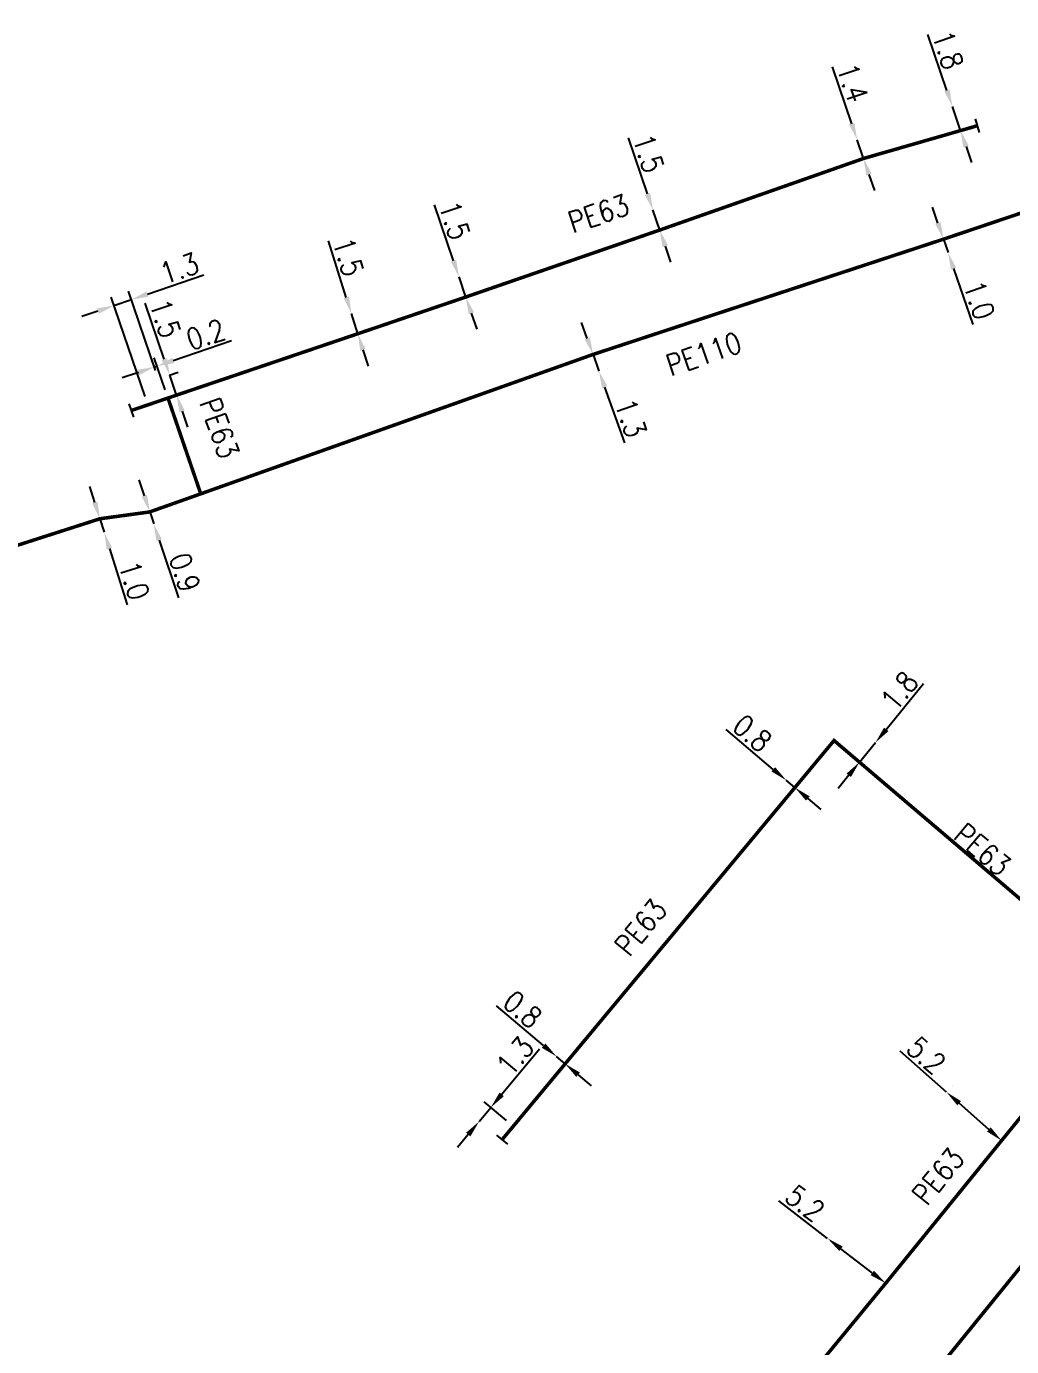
# Model space of a CAD drawing. Header units: millimetres. Extents: x 101000 to 102000, y 121011 to 122007.
# Drawn here: x 101464.2 to 101534, y 121221.8 to 121315.2 of the extents above; entities that cross this region are included whole.
import ezdxf
from ezdxf.enums import TextEntityAlignment as Align

# ---------------------------------------------------------------- set-up
doc = ezdxf.new("R2010")
doc.units = ezdxf.units.MM
doc.header["$PDMODE"] = 34
doc.linetypes.add('L_25_PE', pattern=[2000, 1000, 1000])
doc.layers.get('0').update_dxf_attribs({"linetype": 'CONTINUOUS'})
doc.layers.get('Defpoints').update_dxf_attribs({"linetype": 'CONTINUOUS'})
doc.layers.add('L_150', color=1, linetype='CONTINUOUS')
doc.layers.add('L_340', color=7, linetype='CONTINUOUS')
doc.styles.add('G_ROMANS', font='ROMANS.SHX', dxfattribs={"width": 0.75})
doc.styles.get("Standard").update_dxf_attribs({"font": 'romans.shx', "width": 0.85})
doc.dimstyles.get("Standard").update_dxf_attribs({"dimtxt": 1.5, "dimasz": 1.2, "dimexe": 0.625, "dimexo": 0.625, "dimgap": 0.25, "dimtad": 1, "dimdec": 1, "dimzin": 0, "dimdsep": 46, "dimtxsty": 'Standard', "dimcen": -0.5, "dimadec": 0, "dimazin": 0, "dimtfac": 1, "dimtdec": 1, "dimtmove": 0, "dimatfit": 3, "dimfxl": 0, "dimtolj": 1, "dimtzin": 0, "dimarcsym": 0})

# ---------------------------------------------------------------- blocks, each defined once
blk = doc.blocks.new('*D607')
at = {"layer": 'Defpoints', "color": 0, "linetype": 'Continuous', "transparency": 16777216}
for p in [(101469.427, 121280.386), (101469.729, 121279.433), (101469.729, 121279.433)]:
    blk.add_point(p, dxfattribs=at)
at = {"layer": 'L_150', "color": 0, "linetype": 'Continuous', "lineweight": -2, "transparency": 16777216}
for p, q in [((101469.065, 121281.53), (101468.703, 121282.675)), ((101469.427, 121280.386), (101469.729, 121279.433)), ((101470.091, 121278.289), (101471.355, 121274.295))]:
    blk.add_line(p, q, dxfattribs=at)
at = {"layer": 'L_150', "color": 0, "linetype": 'Continuous', "transparency": 16777216}
for points in [[(101469.256, 121281.591), (101468.874, 121281.47), (101469.427, 121280.386)], [(101470.282, 121278.349), (101469.9, 121278.229), (101469.729, 121279.433)]]:
    blk.add_solid(points, dxfattribs=at)
at = {"layer": 'L_150', "color": 0, "linetype": 'Continuous', "transparency": 16777216, "insert": (101471.858, 121276.022), "char_height": 1.5, "attachment_point": 5, "rotation": 287.56356}
blk.add_mtext('\\A1;1.0', dxfattribs=at)
blk = doc.blocks.new('*D608')
at = {"layer": 'Defpoints', "color": 0, "linetype": 'Continuous', "transparency": 16777216}
for p in [(101472.953, 121280.869), (101473.237, 121280.015), (101473.237, 121280.015)]:
    blk.add_point(p, dxfattribs=at)
at = {"layer": 'L_150', "color": 0, "linetype": 'Continuous', "lineweight": -2, "transparency": 16777216}
for p, q in [((101472.573, 121282.007), (101472.194, 121283.146)), ((101472.953, 121280.869), (101473.237, 121280.015)), ((101473.616, 121278.876), (101474.978, 121274.787))]:
    blk.add_line(p, q, dxfattribs=at)
at = {"layer": 'L_150', "color": 0, "linetype": 'Continuous', "transparency": 16777216}
for points in [[(101472.763, 121282.071), (101472.384, 121281.944), (101472.953, 121280.869)], [(101473.806, 121278.94), (101473.426, 121278.813), (101473.237, 121280.015)]]:
    blk.add_solid(points, dxfattribs=at)
at = {"layer": 'L_150', "color": 0, "linetype": 'Continuous', "transparency": 16777216, "insert": (101475.435, 121276.578), "char_height": 1.5, "attachment_point": 5, "rotation": 288.41862}
blk.add_mtext('\\A1;0.9', dxfattribs=at)
blk = doc.blocks.new('*D609')
at = {"layer": 'Defpoints', "color": 0, "linetype": 'Continuous', "transparency": 16777216}
for p in [(101487.239, 121294.915), (101487.239, 121294.915), (101487.692, 121293.485)]:
    blk.add_point(p, dxfattribs=at)
at = {"layer": 'L_150', "color": 0, "linetype": 'Continuous', "lineweight": -2, "transparency": 16777216}
for p, q in [((101486.876, 121296.059), (101485.611, 121300.052)), ((101487.692, 121293.485), (101487.239, 121294.915)), ((101488.055, 121292.341), (101488.417, 121291.197))]:
    blk.add_line(p, q, dxfattribs=at)
at = {"layer": 'L_150', "color": 0, "linetype": 'Continuous', "transparency": 16777216}
for points in [[(101487.067, 121296.119), (101486.686, 121295.998), (101487.239, 121294.915)], [(101488.245, 121292.402), (101487.864, 121292.281), (101487.692, 121293.485)]]:
    blk.add_solid(points, dxfattribs=at)
at = {"layer": 'L_150', "color": 0, "linetype": 'Continuous', "transparency": 16777216, "insert": (101487.016, 121298.93), "char_height": 1.5, "attachment_point": 5, "rotation": 287.58649}
blk.add_mtext('\\A1;1.5', dxfattribs=at)
blk = doc.blocks.new('*D610')
at = {"layer": 'Defpoints', "color": 0, "linetype": 'Continuous', "transparency": 16777216}
for p in [(101494.86, 121297.505), (101494.86, 121297.505), (101495.343, 121296.085)]:
    blk.add_point(p, dxfattribs=at)
at = {"layer": 'L_150', "color": 0, "linetype": 'Continuous', "lineweight": -2, "transparency": 16777216}
for p, q in [((101494.473, 121298.641), (101493.123, 121302.607)), ((101495.343, 121296.085), (101494.86, 121297.505)), ((101495.73, 121294.949), (101496.117, 121293.813))]:
    blk.add_line(p, q, dxfattribs=at)
at = {"layer": 'L_150', "color": 0, "linetype": 'Continuous', "transparency": 16777216}
for points in [[(101494.663, 121298.705), (101494.284, 121298.577), (101494.86, 121297.505)], [(101495.919, 121295.013), (101495.541, 121294.885), (101495.343, 121296.085)]]:
    blk.add_solid(points, dxfattribs=at)
at = {"layer": 'L_150', "color": 0, "linetype": 'Continuous', "transparency": 16777216, "insert": (101494.552, 121301.514), "char_height": 1.5, "attachment_point": 5, "rotation": 288.79836}
blk.add_mtext('\\A1;1.5', dxfattribs=at)
blk = doc.blocks.new('*D611')
at = {"layer": 'Defpoints', "color": 0, "linetype": 'Continuous', "transparency": 16777216}
for p in [(101508.595, 121302.246), (101508.595, 121302.246), (101509.078, 121300.826)]:
    blk.add_point(p, dxfattribs=at)
at = {"layer": 'L_150', "color": 0, "linetype": 'Continuous', "lineweight": -2, "transparency": 16777216}
for p, q in [((101508.208, 121303.382), (101506.858, 121307.348)), ((101509.078, 121300.826), (101508.595, 121302.246)), ((101509.465, 121299.69), (101509.852, 121298.554))]:
    blk.add_line(p, q, dxfattribs=at)
at = {"layer": 'L_150', "color": 0, "linetype": 'Continuous', "transparency": 16777216}
for points in [[(101508.398, 121303.446), (101508.019, 121303.318), (101508.595, 121302.246)], [(101509.654, 121299.754), (101509.276, 121299.626), (101509.078, 121300.826)]]:
    blk.add_solid(points, dxfattribs=at)
at = {"layer": 'L_150', "color": 0, "linetype": 'Continuous', "transparency": 16777216, "insert": (101508.287, 121306.255), "char_height": 1.5, "attachment_point": 5, "rotation": 288.79891}
blk.add_mtext('\\A1;1.5', dxfattribs=at)
blk = doc.blocks.new('*D612')
at = {"layer": 'Defpoints', "color": 0, "linetype": 'Continuous', "transparency": 16777216}
for p in [(101523.062, 121307.217), (101523.062, 121307.217), (101523.512, 121305.892)]:
    blk.add_point(p, dxfattribs=at)
at = {"layer": 'L_150', "color": 0, "linetype": 'Continuous', "lineweight": -2, "transparency": 16777216}
for p, q in [((101522.675, 121308.354), (101521.307, 121312.377)), ((101523.512, 121305.892), (101523.062, 121307.217)), ((101523.899, 121304.756), (101524.285, 121303.62))]:
    blk.add_line(p, q, dxfattribs=at)
at = {"layer": 'L_150', "color": 0, "linetype": 'Continuous', "transparency": 16777216}
for points in [[(101522.865, 121308.418), (101522.486, 121308.289), (101523.062, 121307.217)], [(101524.088, 121304.82), (101523.709, 121304.692), (101523.512, 121305.892)]]:
    blk.add_solid(points, dxfattribs=at)
at = {"layer": 'L_150', "color": 0, "linetype": 'Continuous', "transparency": 16777216, "insert": (101522.745, 121311.255), "char_height": 1.5, "attachment_point": 5, "rotation": 288.78091}
blk.add_mtext('\\A1;1.4', dxfattribs=at)
blk = doc.blocks.new('*D613')
at = {"layer": 'Defpoints', "color": 0, "linetype": 'Continuous', "transparency": 16777216}
for p in [(101529.808, 121309.573), (101529.808, 121309.573), (101530.388, 121307.869)]:
    blk.add_point(p, dxfattribs=at)
at = {"layer": 'L_340', "color": 0, "linetype": 'Continuous', "lineweight": -2, "transparency": 16777216}
for p, q in [((101529.422, 121310.709), (101528.073, 121314.675)), ((101530.388, 121307.869), (101529.808, 121309.573)), ((101530.774, 121306.733), (101531.16, 121305.597))]:
    blk.add_line(p, q, dxfattribs=at)
at = {"layer": 'L_340', "color": 0, "linetype": 'Continuous', "transparency": 16777216}
for points in [[(101529.611, 121310.773), (101529.232, 121310.645), (101529.808, 121309.573)], [(101530.963, 121306.797), (101530.585, 121306.668), (101530.388, 121307.869)]]:
    blk.add_solid(points, dxfattribs=at)
at = {"layer": 'L_340', "color": 0, "linetype": 'Continuous', "transparency": 16777216, "insert": (101529.501, 121313.582), "char_height": 1.5, "attachment_point": 5, "rotation": 288.78466}
blk.add_mtext('\\A1;1.8', dxfattribs=at)
blk = doc.blocks.new('*D614')
at = {"layer": 'Defpoints', "color": 0, "linetype": 'Continuous', "transparency": 16777216}
for p in [(101504.351, 121292.017), (101504.772, 121290.84), (101504.772, 121290.84)]:
    blk.add_point(p, dxfattribs=at)
at = {"layer": 'L_150', "color": 0, "linetype": 'Continuous', "lineweight": -2, "transparency": 16777216}
for p, q in [((101503.946, 121293.147), (101503.541, 121294.276)), ((101504.351, 121292.017), (101504.772, 121290.84)), ((101504.939, 121292.228), (101504.939, 121292.228)), ((101505.36, 121291.051), (101505.36, 121291.051)), ((101505.177, 121289.71), (101506.589, 121285.766))]:
    blk.add_line(p, q, dxfattribs=at)
at = {"layer": 'L_150', "color": 0, "linetype": 'Continuous', "transparency": 16777216}
for points in [[(101504.134, 121293.214), (101503.758, 121293.079), (101504.351, 121292.017)], [(101505.365, 121289.778), (101504.988, 121289.643), (101504.772, 121290.84)]]:
    blk.add_solid(points, dxfattribs=at)
at = {"layer": 'L_150', "color": 0, "linetype": 'Continuous', "transparency": 16777216, "insert": (101507.027, 121287.511), "char_height": 1.5, "attachment_point": 5, "rotation": 289.70325}
blk.add_mtext('\\A1;1.3', dxfattribs=at)
blk = doc.blocks.new('*D615')
at = {"layer": 'Defpoints', "color": 0, "linetype": 'Continuous', "transparency": 16777216}
for p in [(101529.175, 121300.179), (101529.5, 121299.233), (101529.5, 121299.233)]:
    blk.add_point(p, dxfattribs=at)
at = {"layer": 'L_150', "color": 0, "linetype": 'Continuous', "lineweight": -2, "transparency": 16777216}
for p, q in [((101528.785, 121301.314), (101528.396, 121302.449)), ((101529.175, 121300.179), (101529.5, 121299.233)), ((101529.89, 121298.098), (101531.25, 121294.136))]:
    blk.add_line(p, q, dxfattribs=at)
at = {"layer": 'L_150', "color": 0, "linetype": 'Continuous', "transparency": 16777216}
for points in [[(101528.975, 121301.379), (101528.596, 121301.249), (101529.175, 121300.179)], [(101530.079, 121298.163), (101529.7, 121298.033), (101529.5, 121299.233)]]:
    blk.add_solid(points, dxfattribs=at)
at = {"layer": 'L_150', "color": 0, "linetype": 'Continuous', "transparency": 16777216, "insert": (101531.71, 121295.874), "char_height": 1.5, "attachment_point": 5, "rotation": 288.94872}
blk.add_mtext('\\A1;1.0', dxfattribs=at)
blk = doc.blocks.new('*D624')
at = {"layer": 'Defpoints', "color": 0, "linetype": 'Continuous', "transparency": 16777216}
for p in [(101524.364, 121264.546), (101524.364, 121264.546), (101523.226, 121263.152)]:
    blk.add_point(p, dxfattribs=at)
at = {"layer": 'L_150', "color": 0, "linetype": 'Continuous', "lineweight": -2, "transparency": 16777216}
for p, q in [((101525.123, 121265.476), (101527.772, 121268.722)), ((101523.226, 121263.152), (101524.364, 121264.546)), ((101522.468, 121262.222), (101521.709, 121261.292))]:
    blk.add_line(p, q, dxfattribs=at)
at = {"layer": 'L_150', "color": 0, "linetype": 'Continuous', "transparency": 16777216}
for points in [[(101524.968, 121265.602), (101525.278, 121265.35), (101524.364, 121264.546)], [(101522.313, 121262.348), (101522.623, 121262.095), (101523.226, 121263.152)]]:
    blk.add_solid(points, dxfattribs=at)
at = {"layer": 'L_150', "color": 0, "linetype": 'Continuous', "transparency": 16777216, "insert": (101526.052, 121268.196), "char_height": 1.5, "attachment_point": 5, "rotation": 50.78659}
blk.add_mtext('\\A1;1.8', dxfattribs=at)
blk = doc.blocks.new('*D625')
at = {"layer": 'Defpoints', "color": 0, "linetype": 'Continuous', "transparency": 16777216}
for p in [(101518.041, 121261.87), (101518.041, 121261.87), (101518.652, 121261.354)]:
    blk.add_point(p, dxfattribs=at)
at = {"layer": 'L_150', "color": 0, "linetype": 'Continuous', "lineweight": -2, "transparency": 16777216}
for p, q in [((101517.124, 121262.644), (101513.783, 121265.463)), ((101518.652, 121261.354), (101518.041, 121261.87)), ((101519.569, 121260.58), (101520.486, 121259.806))]:
    blk.add_line(p, q, dxfattribs=at)
at = {"layer": 'L_150', "color": 0, "linetype": 'Continuous', "transparency": 16777216}
for points in [[(101517.253, 121262.797), (101516.995, 121262.491), (101518.041, 121261.87)], [(101519.698, 121260.733), (101519.44, 121260.427), (101518.652, 121261.354)]]:
    blk.add_solid(points, dxfattribs=at)
at = {"layer": 'L_150', "color": 0, "linetype": 'Continuous', "transparency": 16777216, "insert": (101515.64, 121265.205), "char_height": 1.5, "attachment_point": 5, "rotation": 319.83535}
blk.add_mtext('\\A1;0.8', dxfattribs=at)
blk = doc.blocks.new('*D626')
at = {"layer": 'Defpoints', "color": 0, "linetype": 'Continuous', "transparency": 16777216}
for p in [(101501.768, 121242.312), (101501.768, 121242.312), (101502.379, 121241.796)]:
    blk.add_point(p, dxfattribs=at)
at = {"layer": 'L_150', "color": 0, "linetype": 'Continuous', "lineweight": -2, "transparency": 16777216}
for p, q in [((101500.851, 121243.086), (101497.51, 121245.906)), ((101502.379, 121241.796), (101501.768, 121242.312)), ((101503.297, 121241.022), (101504.214, 121240.248))]:
    blk.add_line(p, q, dxfattribs=at)
at = {"layer": 'L_150', "color": 0, "linetype": 'Continuous', "transparency": 16777216}
for points in [[(101500.98, 121243.239), (101500.722, 121242.933), (101501.768, 121242.312)], [(101503.426, 121241.175), (101503.168, 121240.869), (101502.379, 121241.796)]]:
    blk.add_solid(points, dxfattribs=at)
at = {"layer": 'L_150', "color": 0, "linetype": 'Continuous', "transparency": 16777216, "insert": (101499.367, 121245.647), "char_height": 1.5, "attachment_point": 5, "rotation": 319.83535}
blk.add_mtext('\\A1;0.8', dxfattribs=at)
blk = doc.blocks.new('*D627')
at = {"layer": 'Defpoints', "color": 0, "linetype": 'Continuous', "transparency": 16777216}
for p in [(101496.281, 121237.709), (101496.281, 121237.709), (101498.707, 121237.382)]:
    blk.add_point(p, dxfattribs=at)
at = {"layer": 'L_340', "color": 0, "linetype": 'Continuous', "lineweight": -2, "transparency": 16777216}
for p, q in [((101497.88, 121239.631), (101500.56, 121242.851)), ((101496.281, 121237.709), (101497.113, 121238.708)), ((101498.226, 121237.782), (101496.632, 121239.108)), ((101495.514, 121236.786), (101494.746, 121235.864))]:
    blk.add_line(p, q, dxfattribs=at)
at = {"layer": 'L_340', "color": 0, "linetype": 'Continuous', "transparency": 16777216}
for points in [[(101497.727, 121239.759), (101498.034, 121239.503), (101497.113, 121238.708)], [(101495.36, 121236.914), (101495.668, 121236.659), (101496.281, 121237.709)]]:
    blk.add_solid(points, dxfattribs=at)
at = {"layer": 'L_340', "color": 0, "linetype": 'Continuous', "transparency": 16777216, "insert": (101498.835, 121242.342), "char_height": 1.5, "attachment_point": 5, "rotation": 50.23877}
blk.add_mtext('\\A1;1.3', dxfattribs=at)
blk = doc.blocks.new('L_340_07')
at = {"color": 0, "linetype": 'Continuous', "const_width": 0.25, "flags": 128}
blk.add_lwpolyline([(0, 0), (1.25, 0)], dxfattribs=at)
at = {"color": 0, "linetype": 'Continuous', "flags": 128}
blk.add_lwpolyline([(1.25, -0.5), (1.25, 0.5)], dxfattribs=at)
at = {"color": 0, "linetype": 'Continuous', "style": 'G_ROMANS', "width": 0.75, "flags": 3}
for tag, p in [('DEF_LEG', (0.723, -3.465)), ('DEF_COUP', (0.723, -5.965)), ('DEF_TYPE', (0.723, -8.465))]:
    blk.add_attdef(tag, text='', height=1.2, dxfattribs=at).set_placement(p, align=Align.MIDDLE)
blk = doc.blocks.new('*D638')
at = {"layer": 'Defpoints', "color": 0, "linetype": 'Continuous', "transparency": 16777216}
for p in [(101520.967, 121229.436), (101520.967, 121229.436), (101525.085, 121226.261)]:
    blk.add_point(p, dxfattribs=at)
at = {"layer": 'L_150', "color": 0, "linetype": 'Continuous', "lineweight": -2, "transparency": 16777216}
for p, q in [((101520.967, 121229.436), (101517.505, 121232.105)), ((101524.135, 121226.994), (101521.917, 121228.703))]:
    blk.add_line(p, q, dxfattribs=at)
at = {"layer": 'L_150', "color": 0, "linetype": 'Continuous', "transparency": 16777216}
for points in [[(101522.039, 121228.862), (101521.795, 121228.545), (101520.967, 121229.436)], [(101524.257, 121227.152), (101524.012, 121226.835), (101525.085, 121226.261)]]:
    blk.add_solid(points, dxfattribs=at)
at = {"layer": 'L_150', "color": 0, "linetype": 'Continuous', "transparency": 16777216, "insert": (101519.371, 121231.929), "char_height": 1.5, "attachment_point": 5, "rotation": 322.36925}
blk.add_mtext('\\A1;5.2', dxfattribs=at)
blk = doc.blocks.new('*D639')
at = {"layer": 'Defpoints', "color": 0, "linetype": 'Continuous', "transparency": 16777216}
for p in [(101529.389, 121239.797), (101529.389, 121239.797), (101533.291, 121236.359)]:
    blk.add_point(p, dxfattribs=at)
at = {"layer": 'L_150', "color": 0, "linetype": 'Continuous', "lineweight": -2, "transparency": 16777216}
for p, q in [((101529.389, 121239.797), (101526.109, 121242.686)), ((101529.803, 121240.266), (101529.803, 121240.266)), ((101532.391, 121237.152), (101530.29, 121239.003)), ((101533.704, 121236.828), (101533.704, 121236.828))]:
    blk.add_line(p, q, dxfattribs=at)
at = {"layer": 'L_150', "color": 0, "linetype": 'Continuous', "transparency": 16777216}
for points in [[(101530.422, 121239.153), (101530.158, 121238.853), (101529.389, 121239.797)], [(101532.523, 121237.302), (101532.258, 121237.002), (101533.291, 121236.359)]]:
    blk.add_solid(points, dxfattribs=at)
at = {"layer": 'L_150', "color": 0, "linetype": 'Continuous', "transparency": 16777216, "insert": (101527.96, 121242.388), "char_height": 1.5, "attachment_point": 5, "rotation": 318.61724}
blk.add_mtext('\\A1;5.2', dxfattribs=at)
blk = doc.blocks.new('*D711')
at = {"layer": 'Defpoints', "color": 0, "linetype": 'Continuous', "transparency": 16777216}
for p in [(101471.649, 121295.9), (101473.57, 121290.286), (101472.824, 121288.45)]:
    blk.add_point(p, dxfattribs=at)
at = {"layer": 'L_340', "color": 0, "linetype": 'Continuous', "lineweight": -2, "transparency": 16777216}
for p, q in [((101472.784, 121296.288), (101476.787, 121297.658)), ((101473.368, 121290.877), (101471.447, 121296.491)), ((101472.622, 121289.041), (101470.217, 121296.07)), ((101470.419, 121295.479), (101471.649, 121295.9)), ((101469.284, 121295.09), (101468.148, 121294.702))]:
    blk.add_line(p, q, dxfattribs=at)
at = {"layer": 'L_340', "color": 0, "linetype": 'Continuous', "transparency": 16777216}
for points in [[(101472.72, 121296.477), (101472.849, 121296.099), (101471.649, 121295.9)], [(101469.219, 121295.279), (101469.348, 121294.901), (101470.419, 121295.479)]]:
    blk.add_solid(points, dxfattribs=at)
at = {"layer": 'L_340', "color": 0, "linetype": 'Continuous', "transparency": 16777216, "insert": (101475.049, 121298.12), "char_height": 1.5, "attachment_point": 5, "rotation": 18.89127}
blk.add_mtext('\\A1;1.3', dxfattribs=at)
blk = doc.blocks.new('*D712')
at = {"layer": 'Defpoints', "color": 0, "linetype": 'Continuous', "transparency": 16777216}
for p in [(101473.281, 121291.131), (101473.57, 121290.286), (101474.245, 121288.931)]:
    blk.add_point(p, dxfattribs=at)
at = {"layer": 'L_150', "color": 0, "linetype": 'Continuous', "lineweight": -2, "transparency": 16777216}
for p, q in [((101474.605, 121291.584), (101478.741, 121292.999)), ((101473.368, 121290.877), (101473.079, 121291.722)), ((101474.043, 121289.522), (101473.268, 121291.787)), ((101472.146, 121290.742), (101471.01, 121290.354)), ((101473.281, 121291.131), (101473.47, 121291.196))]:
    blk.add_line(p, q, dxfattribs=at)
at = {"layer": 'L_150', "color": 0, "linetype": 'Continuous', "transparency": 16777216}
for points in [[(101474.541, 121291.773), (101474.67, 121291.395), (101473.47, 121291.196)], [(101472.081, 121290.931), (101472.21, 121290.553), (101473.281, 121291.131)]]:
    blk.add_solid(points, dxfattribs=at)
at = {"layer": 'L_150', "color": 0, "linetype": 'Continuous', "transparency": 16777216, "insert": (101476.917, 121293.432), "char_height": 1.5, "attachment_point": 5, "rotation": 18.89127}
blk.add_mtext('\\A1;0.2', dxfattribs=at)
blk = doc.blocks.new('*D713')
at = {"layer": 'Defpoints', "color": 0, "linetype": 'Continuous', "transparency": 16777216}
for p in [(101473.759, 121290.35), (101474.37, 121290.557), (101474.855, 121289.14)]:
    blk.add_point(p, dxfattribs=at)
at = {"layer": 'L_150', "color": 0, "linetype": 'Continuous', "lineweight": -2, "transparency": 16777216}
for p, q in [((101473.982, 121291.692), (101472.625, 121295.658)), ((101474.351, 121290.551), (101474.962, 121290.757)), ((101474.855, 121289.14), (101474.37, 121290.557)), ((101475.244, 121288.004), (101475.632, 121286.869))]:
    blk.add_line(p, q, dxfattribs=at)
at = {"layer": 'L_150', "color": 0, "linetype": 'Continuous', "transparency": 16777216}
for points in [[(101474.171, 121291.757), (101473.792, 121291.628), (101474.37, 121290.557)], [(101475.433, 121288.069), (101475.054, 121287.94), (101474.855, 121289.14)]]:
    blk.add_solid(points, dxfattribs=at)
at = {"layer": 'L_150', "color": 0, "linetype": 'Continuous', "transparency": 16777216, "insert": (101474.055, 121294.568), "char_height": 1.5, "attachment_point": 5, "rotation": 288.89127}
blk.add_mtext('\\A1;1.5', dxfattribs=at)

msp = doc.modelspace()

# ---------------------------------------------------------------- linework, layer by layer
at = {"layer": 'L_150', "linetype": 'L_25_PE', "const_width": 0.25, "flags": 128}
for points in [[(101472.824, 121288.45), (101474.245, 121288.931), (101474.855, 121289.14), (101487.692, 121293.485), (101495.343, 121296.085), (101509.078, 121300.826), (101523.512, 121305.892), (101530.388, 121307.869), (101530.388, 121307.869)], [(101553.321, 121295.995), (101553.216, 121296.414), (101552.65, 121298.685), (101551.52, 121302.456), (101549.261, 121304.359), (101546.4, 121305.204), (101544.173, 121305.207), (101542.057, 121304.785), (101537.625, 121303.024), (101529.175, 121300.179), (101504.351, 121292.017), (101476.565, 121282.151), (101472.953, 121280.869), (101469.427, 121280.386), (101451.851, 121274.738), (101430.399, 121267.562), (101407.189, 121260.74), (101404.405, 121256.559)], [(101474.245, 121288.931), (101476.565, 121282.151)], [(101498.707, 121237.382), (101502.379, 121241.796), (101518.652, 121261.354), (101521.424, 121264.686), (101523.226, 121263.152), (101536.552, 121251.811), (101540.713, 121248.269)]]:
    msp.add_lwpolyline(points, dxfattribs=at)
for points in [[(101558.907, 121272.661), (101555.994, 121264.899), (101552.078, 121259.618), (101547.737, 121254.61), (101544.987, 121251.777), (101544.407, 121251.266), (101543.545, 121250.754), (101542.804, 121250.433), (101542.622, 121250.394), (101540.713, 121248.269), (101536.994, 121244.134, -0.086278), (101537.141, 121242.991, -0.137047), (101536.672, 121240.52), (101533.291, 121236.359), (101525.085, 121226.261), (101514.687, 121213.626), (101513.358, 121212.012)], [(101643.248, 121127.912), (101642.28, 121133.952), (101639.424, 121148.031), (101636.751, 121162.207), (101634.483, 121169.376), (101633.146, 121181.205), (101633.104, 121181.578), (101631.396, 121188.527), (101627.312, 121210.344), (101624.694, 121224.373, 0.14502), (101619.752, 121231.455), (101615.245, 121234.261), (101606.058, 121237.579), (101597.895, 121240.555), (101586.88, 121244.699), (101573.353, 121249.502), (101567.741, 121252.034), (101566.035, 121252.506, 0.100379), (101557.808, 121252.853), (101555.882, 121251.965), (101554.103, 121250.835), (101552.73, 121249.578), (101551.573, 121248.22), (101547.249, 121242.923), (101541.271, 121235.6), (101535.609, 121228.613), (101526.807, 121217.771), (101511.86, 121199.404), (101511.177, 121198.564)]]:
    msp.add_lwpolyline(points, format="xyb", dxfattribs=at)

# ---------------------------------------------------------------- block references
at = {"layer": 'L_340'}
for p, rotation in [((101530.388, 121307.869), 16.04149189039304), ((101472.824, 121288.45), 198.7098835177011), ((101498.707, 121237.382), 230.2389276066148)]:
    msp.add_blockref('L_340_07', p, dxfattribs=dict(at, rotation=rotation))

# ---------------------------------------------------------------- texts
at = {"layer": 'L_150', "linetype": 'Continuous', "width": 0.85}
for s, rotation, p in [('PE63', 18.48313, (101504.744, 121301.996)), ('PE110', 18.94872, (101512.19, 121292.064)), ('PE63', 289.54754, (101477.894, 121286.802)), ('PE63', 319.5995, (101531.934, 121256.96)), ('PE63', 50.23877, (101507.724, 121251.452)), ('PE63', 50.77332, (101528.792, 121233.827))]:
    msp.add_text(s, height=1.5, rotation=rotation, dxfattribs=at).set_placement(p, align=Align.MIDDLE)

# ---------------------------------------------------------------- dimensions: what is measured, and where the dimension line sits
at = {"layer": 'L_150', "linetype": 'Continuous'}
for base, p1, p2, angle, picture, middle in [((101523.062, 121307.217), (101523.512, 121305.892), (101523.062, 121307.217), 288.78091, '*D612', (101521.798, 121310.934)), ((101508.595, 121302.246), (101509.078, 121300.826), (101508.595, 121302.246), 288.79891, '*D611', (101507.34, 121305.933)), ((101494.86, 121297.505), (101495.343, 121296.085), (101494.86, 121297.505), 288.79836, '*D610', (101493.605, 121301.192)), ((101529.5, 121299.233), (101529.175, 121300.179), (101529.5, 121299.233), 108.94872, '*D615', (101530.765, 121295.55)), ((101487.239, 121294.915), (101487.692, 121293.485), (101487.239, 121294.915), 287.58649, '*D609', (101486.062, 121298.628)), ((101474.37, 121290.557), (101474.855, 121289.14), (101473.759, 121290.35), 288.89127, '*D713', (101473.108, 121294.244)), ((101473.281, 121291.131), (101474.245, 121288.931), (101473.57, 121290.286), 18.89127, '*D712', (101477.241, 121292.486)), ((101504.772, 121290.84), (101504.3506, 121292.0168), (101504.772, 121290.84), 109.70325, '*D614', (101506.0851, 121287.1734)), ((101473.237, 121280.015), (101472.953, 121280.869), (101473.237, 121280.015), 108.41862, '*D608', (101474.487, 121276.262)), ((101469.729, 121279.433), (101469.427, 121280.386), (101469.729, 121279.433), 107.56356, '*D607', (101470.904, 121275.72)), ((101524.364, 121264.546), (101523.226, 121263.152), (101524.364, 121264.546), 230.78659, '*D624', (101526.827, 121267.564)), ((101518.041, 121261.87), (101518.652, 121261.354), (101518.041, 121261.87), 319.83535, '*D625', (101514.995, 121264.441)), ((101501.768, 121242.312), (101502.379, 121241.796), (101501.768, 121242.312), 319.83535, '*D626', (101498.722, 121244.883)), ((101529.389, 121239.797), (101533.291, 121236.359), (101529.389, 121239.797), 318.61724, '*D639', (101527.299, 121241.638)), ((101520.967, 121229.436), (101525.085, 121226.261), (101520.967, 121229.436), 322.36925, '*D638', (101518.761, 121231.137))]:
    dim = msp.add_linear_dim(base=base, p1=p1, p2=p2, angle=angle, dimstyle='Standard', dxfattribs=at)
    dim.commit()
    dim.dimension.update_dxf_attribs({"geometry": picture, "text_midpoint": middle, "dimtype": 160})
at = {"layer": 'L_340', "linetype": 'Continuous'}
for base, p1, p2, angle, picture, middle in [((101529.808, 121309.573), (101530.388, 121307.869), (101529.808, 121309.573), 288.78466, '*D613', (101528.554, 121313.26)), ((101471.649, 121295.9), (101472.824, 121288.45), (101473.57, 121290.286), 18.89127, '*D711', (101475.373, 121297.174)), ((101496.281, 121237.709), (101498.707, 121237.382), (101496.281, 121237.709), 50.23877, '*D627', (101499.604, 121241.702))]:
    dim = msp.add_linear_dim(base=base, p1=p1, p2=p2, angle=angle, dimstyle='Standard', dxfattribs=at)
    dim.commit()
    dim.dimension.update_dxf_attribs({"geometry": picture, "text_midpoint": middle, "dimtype": 160})

doc.saveas('drawing.dxf')
